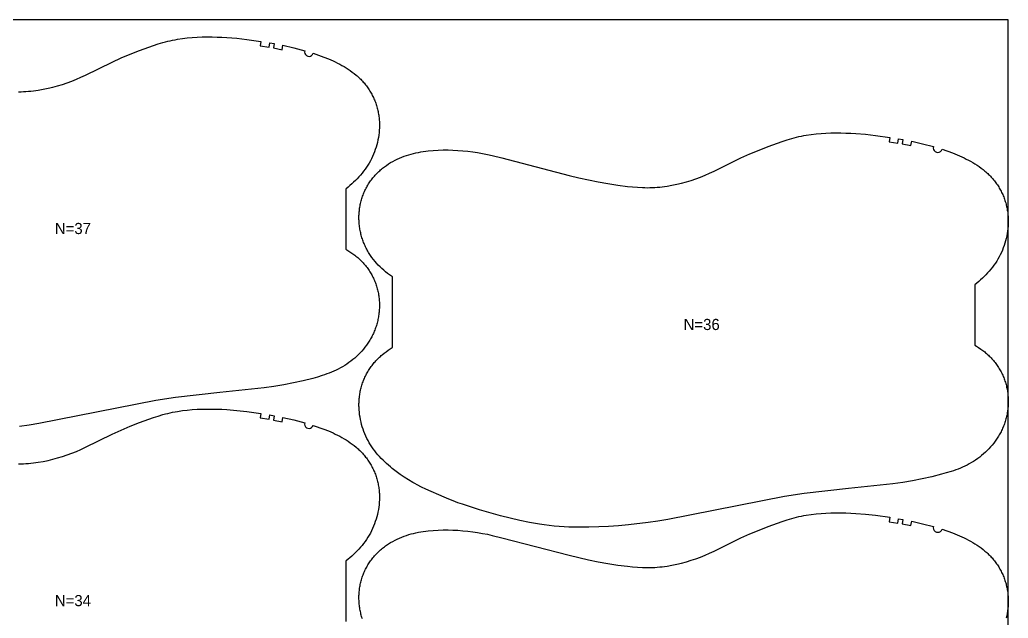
# Model space of a CAD drawing. Header units: inches. Extents: x 0 to 1977, y -12 to 1051.
# Drawn here: x 1534.9 to 1977.1, y 783 to 1050.7 of the extents above; entities that cross this region are included whole.
import ezdxf

# ---------------------------------------------------------------- set-up
doc = ezdxf.new("R2010")
doc.units = ezdxf.units.IN

msp = doc.modelspace()

# ---------------------------------------------------------------- linework, layer by layer
at = {"layer": '1'}
for points in [[(0, -11.91), (1977.0647, -11.91), (1977.0647, 1050.7065), (0, 1050.7065), (0, -11.91)], [(1947.442, 992.8004), (1952.2027, 991.1237), (1954.2597, 990.2936), (1956.2891, 989.3983), (1957.2921, 988.9246), (1958.2865, 988.4327), (1959.2718, 987.9219), (1960.2474, 987.3915), (1961.2124, 986.8409), (1962.165, 986.2687), (1963.103, 985.6736), (1964.0243, 985.0542), (1964.9267, 984.4091), (1965.808, 983.737), (1966.6662, 983.0365), (1967.0859, 982.6752), (1967.499, 982.3062), (1967.9052, 981.9296), (1968.3044, 981.5452), (1968.6964, 981.1534), (1969.0812, 980.7543), (1969.4585, 980.3479), (1969.8281, 979.9345), (1970.1901, 979.5143), (1970.5441, 979.0872), (1970.8902, 978.6536), (1971.228, 978.2135), (1971.5576, 977.7671), (1971.8787, 977.3146), (1972.1911, 976.8561), (1972.4949, 976.3917), (1972.7897, 975.9216), (1973.0755, 975.4459), (1973.3522, 974.9649), (1973.6195, 974.4786), (1973.8776, 973.9873), (1974.1261, 973.4911), (1974.3651, 972.9903), (1974.5945, 972.4851), (1974.8142, 971.9756), (1975.024, 971.462), (1975.2239, 970.9445), (1975.4138, 970.4233), (1975.5936, 969.8986), (1975.7633, 969.3706), (1975.9226, 968.8395), (1976.0716, 968.3054), (1976.2101, 967.7686), (1976.3381, 967.2292), (1976.4554, 966.6875), (1976.5622, 966.1436), (1976.6585, 965.5977), (1976.7443, 965.0501), (1976.8198, 964.5008), (1976.885, 963.9502), (1976.9401, 963.3984), (1976.9849, 962.8456), (1977.0198, 962.292), (1977.0446, 961.7377), (1977.0596, 961.1831), (1977.0647, 960.6283), (1977.06, 960.0734), (1977.0457, 959.5187), (1976.9882, 958.4107), (1976.8929, 957.3056), (1976.7603, 956.2045), (1976.5912, 955.1084), (1976.386, 954.0184), (1976.1455, 952.9354), (1975.8703, 951.8603), (1975.561, 950.7943), (1975.2181, 949.7381), (1974.8424, 948.693), (1974.4339, 947.6602), (1973.9928, 946.6412), (1973.519, 945.6374), (1973.0129, 944.6501), (1972.4743, 943.6808), (1971.9035, 942.7309), (1971.3006, 941.8018), (1970.6659, 940.8945), (1970.0012, 940.0088), (1969.3086, 939.1441), (1968.5903, 938.2996), (1967.8483, 937.4747), (1967.0848, 936.6688), (1966.3018, 935.8813), (1965.5014, 935.1115), (1964.6856, 934.3588), (1963.8552, 933.6226), (1963.0111, 932.9026), (1962.1539, 932.1982), (1962.0647, 932.1287), (1962.0647, 905.1191), (1962.8841, 904.6476), (1963.8269, 904.0619), (1964.7488, 903.4442), (1965.2014, 903.1234), (1965.6482, 902.7947), (1966.089, 902.458), (1966.5236, 902.1134), (1966.9518, 901.7609), (1967.3733, 901.4005), (1967.788, 901.0323), (1968.1956, 900.6563), (1968.596, 900.2725), (1968.989, 899.881), (1969.3744, 899.482), (1969.7521, 899.0756), (1970.1219, 898.6619), (1970.4836, 898.2413), (1970.837, 897.8136), (1971.182, 897.3792), (1971.5184, 896.9382), (1971.846, 896.4906), (1972.1647, 896.0367), (1972.4743, 895.5766), (1972.7746, 895.1105), (1973.0654, 894.6384), (1973.3467, 894.1606), (1973.6182, 893.6772), (1973.8797, 893.1883), (1974.1312, 892.6941), (1974.3727, 892.195), (1974.6041, 891.691), (1974.8253, 891.1825), (1975.0364, 890.6696), (1975.2372, 890.1526), (1975.4278, 889.6316), (1975.6081, 889.107), (1975.778, 888.5789), (1975.9375, 888.0475), (1976.0865, 887.5131), (1976.2251, 886.9759), (1976.3531, 886.4361), (1976.4705, 885.894), (1976.5773, 885.3497), (1976.6735, 884.8035), (1976.759, 884.2556), (1976.8339, 883.7061), (1976.8982, 883.1553), (1976.9521, 882.6034), (1976.9954, 882.0505), (1977.0283, 881.4968), (1977.0508, 880.9426), (1977.0629, 880.388), (1977.0647, 879.8332), (1977.0561, 879.2785), (1977.0374, 878.7239), (1977.0084, 878.1698), (1976.9692, 877.6162), (1976.9198, 877.0635), (1976.8604, 876.5117), (1976.7909, 875.9611), (1976.7113, 875.4119), (1976.6217, 874.8642), (1976.5221, 874.3183), (1976.4126, 873.7744), (1976.2931, 873.2326), (1976.1636, 872.6931), (1976.0243, 872.1562), (1975.8751, 871.622), (1975.7161, 871.0907), (1975.5472, 870.5625), (1975.3686, 870.0376), (1975.1801, 869.5162), (1974.982, 868.9985), (1974.7741, 868.4847), (1974.5565, 867.975), (1974.3293, 867.4695), (1974.0925, 866.9684), (1973.8465, 866.4718), (1973.5913, 865.9797), (1973.3271, 865.4923), (1973.0541, 865.0096), (1972.7725, 864.5319), (1972.4825, 864.059), (1971.8777, 863.1287), (1971.2411, 862.2194), (1970.5742, 861.3319), (1969.8784, 860.467), (1969.1548, 859.6255), (1968.4046, 858.808), (1967.6287, 858.0151), (1966.828, 857.2473), (1966.0035, 856.5053), (1965.156, 855.7896), (1964.2865, 855.1007), (1963.396, 854.4394), (1962.4854, 853.806), (1961.5559, 853.2006), (1960.6086, 852.6232), (1959.6447, 852.0736), (1958.6654, 851.5518), (1957.6719, 851.0577), (1956.6653, 850.5913), (1955.6469, 850.1525), (1954.6177, 849.7407), (1953.579, 849.3539), (1952.532, 848.9894), (1951.4777, 848.6446), (1949.3523, 848.0037), (1947.2121, 847.4102), (1942.9118, 846.3114), (1938.5862, 845.3265), (1934.2331, 844.4641), (1929.8555, 843.7363), (1925.4583, 843.1444), (1905.5985, 841.0584), (1885.7509, 838.8593), (1876.989, 837.4478), (1824.7384, 827.1764), (1820.3562, 826.4787), (1815.9614, 825.861), (1807.1474, 824.8224), (1802.727, 824.4321), (1798.2996, 824.1313), (1793.8675, 823.9145), (1789.4317, 823.7829), (1784.9937, 823.745), (1780.5573, 823.834), (1778.3411, 823.9377), (1776.1274, 824.0841), (1773.917, 824.2742), (1771.711, 824.5092), (1769.5102, 824.7895), (1767.315, 825.1123), (1762.9424, 825.8709), (1758.5944, 826.7576), (1754.2694, 827.7508), (1749.9659, 828.8337), (1745.6859, 830.0047), (1740.5752, 831.5246), (1732.9798, 833.9798), (1730.8874, 834.7171), (1728.8106, 835.4949), (1726.7521, 836.3188), (1724.708, 837.1796), (1716.5882, 840.7733), (1714.5831, 841.7222), (1712.605, 842.7234), (1711.6289, 843.2487), (1710.662, 843.7911), (1708.7559, 844.9249), (1706.8868, 846.1203), (1705.0549, 847.373), (1703.2612, 848.6801), (1701.5107, 850.0439), (1700.6536, 850.7482), (1699.8094, 851.4683), (1698.9791, 852.2044), (1698.1632, 852.9571), (1697.3629, 853.7269), (1696.5799, 854.5144), (1695.8163, 855.3203), (1695.0744, 856.1452), (1694.356, 856.9897), (1693.6635, 857.8545), (1692.9988, 858.7402), (1692.3641, 859.6474), (1691.7611, 860.5765), (1691.1903, 861.5264), (1690.6518, 862.4957), (1690.1456, 863.483), (1689.6719, 864.4869), (1689.2308, 865.5059), (1688.8223, 866.5386), (1688.4465, 867.5838), (1688.1037, 868.6399), (1687.7944, 869.706), (1687.5191, 870.781), (1687.2786, 871.8641), (1687.0735, 872.9541), (1686.9043, 874.0501), (1686.7718, 875.1512), (1686.6765, 876.2563), (1686.619, 877.3643), (1686.6047, 877.919), (1686.6, 878.4739), (1686.6051, 879.0287), (1686.62, 879.5834), (1686.6449, 880.1376), (1686.6797, 880.6912), (1686.7246, 881.244), (1686.7796, 881.7958), (1686.8449, 882.3465), (1686.9204, 882.8957), (1687.0062, 883.4433), (1687.1025, 883.9892), (1687.2092, 884.5331), (1687.3266, 885.0749), (1687.4546, 885.6142), (1687.5931, 886.151), (1687.7421, 886.6851), (1687.9014, 887.2162), (1688.071, 887.7442), (1688.2509, 888.2689), (1688.4408, 888.7901), (1688.6407, 889.3076), (1688.8505, 889.8212), (1689.0702, 890.3307), (1689.2995, 890.836), (1689.5385, 891.3368), (1689.7871, 891.8329), (1690.0451, 892.3242), (1690.3125, 892.8105), (1690.5891, 893.2916), (1690.8749, 893.7672), (1691.1698, 894.2373), (1691.4735, 894.7017), (1691.786, 895.1602), (1692.1071, 895.6128), (1692.4366, 896.0592), (1692.7745, 896.4992), (1693.1205, 896.9329), (1693.4746, 897.3599), (1693.8365, 897.7802), (1694.2062, 898.1936), (1694.5835, 898.5999), (1694.9682, 898.9991), (1695.3603, 899.3909), (1695.7595, 899.7752), (1696.1657, 900.1519), (1696.5788, 900.5208), (1696.9985, 900.8822), (1697.8566, 901.5827), (1698.738, 902.2548), (1699.6403, 902.8998), (1700.5616, 903.5192), (1701.4996, 904.1143), (1701.6, 904.1746), (1701.6, 935.6863), (1701.1792, 935.9604), (1700.2686, 936.5938), (1699.3781, 937.2551), (1698.5087, 937.9439), (1697.6612, 938.6596), (1696.8366, 939.4017), (1696.036, 940.1695), (1695.26, 940.9624), (1694.5098, 941.7799), (1693.7863, 942.6214), (1693.0904, 943.4863), (1692.4235, 944.3737), (1691.787, 945.2831), (1691.1822, 946.2134), (1690.8921, 946.6862), (1690.6105, 947.164), (1690.3375, 947.6466), (1690.0734, 948.1341), (1689.8182, 948.6261), (1689.5721, 949.1228), (1689.3354, 949.6239), (1689.1082, 950.1294), (1688.8906, 950.6391), (1688.6827, 951.1529), (1688.4845, 951.6706), (1688.2961, 952.192), (1688.1174, 952.7169), (1687.9486, 953.245), (1687.7895, 953.7763), (1687.6404, 954.3106), (1687.501, 954.8475), (1687.3716, 955.387), (1687.2521, 955.9288), (1687.1425, 956.4727), (1687.043, 957.0186), (1686.9534, 957.5663), (1686.8738, 958.1155), (1686.8043, 958.6661), (1686.7448, 959.2179), (1686.6955, 959.7706), (1686.6563, 960.3242), (1686.6273, 960.8783), (1686.6085, 961.4328), (1686.6, 961.9876), (1686.6018, 962.5424), (1686.6139, 963.0969), (1686.6364, 963.6512), (1686.6693, 964.2048), (1686.7126, 964.7577), (1686.7664, 965.3097), (1686.8308, 965.8605), (1686.9057, 966.4099), (1686.9912, 966.9579), (1687.0874, 967.5041), (1687.1942, 968.0484), (1687.3116, 968.5905), (1687.4396, 969.1303), (1687.5782, 969.6675), (1687.7272, 970.2019), (1687.8867, 970.7332), (1688.0566, 971.2613), (1688.2369, 971.786), (1688.4274, 972.3069), (1688.6283, 972.824), (1688.8394, 973.3369), (1689.0606, 973.8454), (1689.292, 974.3494), (1689.5335, 974.8485), (1689.785, 975.3426), (1690.0465, 975.8315), (1690.318, 976.315), (1690.5992, 976.7928), (1690.8901, 977.2648), (1691.1904, 977.731), (1691.5, 978.1911), (1691.8187, 978.645), (1692.1463, 979.0925), (1692.4827, 979.5336), (1692.8277, 979.968), (1693.1811, 980.3956), (1693.5428, 980.8163), (1693.9125, 981.2299), (1694.2902, 981.6363), (1694.6756, 982.0353), (1695.0687, 982.4268), (1695.4691, 982.8107), (1695.8767, 983.1867), (1696.2914, 983.5549), (1696.7129, 983.9153), (1697.1411, 984.2678), (1697.5756, 984.6124), (1698.0164, 984.949), (1698.4632, 985.2778), (1698.9159, 985.5986), (1699.8378, 986.2163), (1700.7805, 986.802), (1701.7425, 987.3555), (1702.722, 987.8767), (1703.7176, 988.3655), (1704.728, 988.8224), (1705.7519, 989.248), (1706.7883, 989.6428), (1707.8358, 990.0075), (1708.8932, 990.3426), (1709.9595, 990.6487), (1711.0333, 990.9264), (1712.1136, 991.1764), (1713.1997, 991.3999), (1714.2907, 991.5983), (1715.3862, 991.773), (1716.4853, 991.9253), (1717.5875, 992.0565), (1719.7982, 992.2614), (1722.0135, 992.3968), (1724.2312, 992.4658), (1726.4496, 992.4698), (1728.667, 992.41), (1730.8819, 992.2885), (1733.0932, 992.1095), (1735.3002, 991.8777), (1737.502, 991.5981), (1739.6977, 991.2744), (1741.8862, 990.9067), (1744.0664, 990.494), (1746.237, 990.0355), (1750.55, 988.9949), (1780.596, 981.1049), (1784.9136, 980.079), (1789.2485, 979.1293), (1793.6006, 978.2616), (1797.9676, 977.4737), (1802.3484, 976.7695), (1806.7472, 976.184), (1808.9548, 975.9503), (1811.1668, 975.7691), (1813.382, 975.6527), (1814.4904, 975.6225), (1815.5992, 975.6131), (1816.708, 975.6257), (1817.8165, 975.6601), (1818.9243, 975.7161), (1820.031, 975.7934), (1821.1362, 975.8915), (1822.2394, 976.0102), (1823.3402, 976.1491), (1824.4383, 976.3078), (1826.6247, 976.6833), (1828.7972, 977.1324), (1830.9547, 977.6506), (1833.0962, 978.2334), (1835.2203, 978.8773), (1837.3247, 979.5822), (1839.4068, 980.3489), (1841.4639, 981.1783), (1843.495, 982.0687), (1845.5047, 983.0077), (1857.4462, 988.8954), (1861.4933, 990.7151), (1865.5892, 992.4235), (1869.7227, 994.036), (1875.989, 996.2858), (1878.0985, 996.9754), (1880.2232, 997.6124), (1881.2921, 997.9061), (1882.3661, 998.1808), (1883.4453, 998.4348), (1884.5294, 998.6683), (1885.6179, 998.8818), (1886.7103, 999.0759), (1888.9048, 999.4081), (1891.1089, 999.669), (1893.3191, 999.8636), (1895.5335, 999.9982), (1897.7508, 1000.0795), (1899.9696, 1000.1145), (1902.1886, 1000.1087), (1904.407, 1000.0631), (1906.6241, 999.9774), (1908.8391, 999.8516), (1913.2612, 999.485), (1917.6722, 998.9952), (1924.0664, 998.1207), (1923.7664, 996.1433), (1927.6772, 995.5121), (1928.0153, 997.4834), (1929.9847, 997.1346), (1929.6249, 995.1673), (1933.4997, 994.4085), (1933.91, 996.366), (1938.7729, 995.207), (1943.614, 993.9604), (1943.5335, 993.3431), (1943.6466, 992.731), (1943.9424, 992.1833), (1944.3924, 991.7531), (1944.9527, 991.482), (1945.5693, 991.3964), (1946.1824, 991.5045), (1946.7325, 991.7959), (1947.1664, 992.2422), (1947.442, 992.8004)]]:
    msp.add_lwpolyline(points, close=True, dxfattribs=at)
for points in [[(1534.2992, 1018.5361), (1535.408, 1018.5487), (1536.5165, 1018.5831), (1537.6243, 1018.6391), (1538.731, 1018.7164), (1539.8362, 1018.8145), (1540.9394, 1018.9332), (1542.0402, 1019.0721), (1543.1383, 1019.2308), (1545.3247, 1019.6063), (1547.4972, 1020.0554), (1549.6547, 1020.5736), (1551.7962, 1021.1564), (1553.9203, 1021.8003), (1556.0247, 1022.5052), (1558.1068, 1023.2719), (1560.1639, 1024.1013), (1562.195, 1024.9917), (1564.2047, 1025.9307), (1576.1462, 1031.8184), (1580.1933, 1033.6381), (1584.2892, 1035.3465), (1588.4227, 1036.959), (1594.689, 1039.2088), (1596.7985, 1039.8984), (1598.9232, 1040.5354), (1599.9921, 1040.8291), (1601.0661, 1041.1038), (1602.1453, 1041.3578), (1603.2294, 1041.5913), (1604.3179, 1041.8048), (1605.4103, 1041.9989), (1607.6048, 1042.3311), (1609.8089, 1042.592), (1612.0191, 1042.7866), (1614.2335, 1042.9212), (1616.4508, 1043.0025), (1618.6696, 1043.0375), (1620.8886, 1043.0317), (1623.107, 1042.9861), (1625.3241, 1042.9004), (1627.5391, 1042.7746), (1631.9612, 1042.408), (1636.3722, 1041.9182), (1642.7664, 1041.0437), (1642.4664, 1039.0663), (1646.3772, 1038.4351), (1646.7153, 1040.4064), (1648.6847, 1040.0576), (1648.3249, 1038.0903), (1652.1997, 1037.3315), (1652.61, 1039.289), (1657.4729, 1038.13), (1662.314, 1036.8834), (1662.2335, 1036.2661), (1662.3466, 1035.654), (1662.6424, 1035.1063), (1663.0924, 1034.6761), (1663.6527, 1034.405), (1664.2693, 1034.3194), (1664.8824, 1034.4275), (1665.4325, 1034.7189), (1665.8664, 1035.1652), (1666.142, 1035.7234), (1666.142, 1035.7234), (1670.9027, 1034.0467), (1672.9597, 1033.2166), (1674.9891, 1032.3213), (1675.9921, 1031.8476), (1676.9865, 1031.3557), (1677.9718, 1030.8449), (1678.9474, 1030.3145), (1679.9124, 1029.7639), (1680.865, 1029.1917), (1681.803, 1028.5966), (1682.7243, 1027.9772), (1683.6267, 1027.3321), (1684.508, 1026.66), (1685.3662, 1025.9595), (1685.7859, 1025.5982), (1686.199, 1025.2292), (1686.6052, 1024.8526), (1687.0044, 1024.4682), (1687.3964, 1024.0764), (1687.7812, 1023.6773), (1688.1585, 1023.2709), (1688.5281, 1022.8575), (1688.8901, 1022.4373), (1689.2441, 1022.0102), (1689.5902, 1021.5766), (1689.928, 1021.1365), (1690.2576, 1020.6901), (1690.5787, 1020.2376), (1690.8911, 1019.7791), (1691.1949, 1019.3147), (1691.4897, 1018.8446), (1691.7755, 1018.3689), (1692.0522, 1017.8879), (1692.3195, 1017.4016), (1692.5776, 1016.9103), (1692.8261, 1016.4141), (1693.0651, 1015.9133), (1693.2945, 1015.4081), (1693.5142, 1014.8986), (1693.724, 1014.385), (1693.9239, 1013.8675), (1694.1138, 1013.3463), (1694.2936, 1012.8216), (1694.4633, 1012.2936), (1694.6226, 1011.7625), (1694.7716, 1011.2284), (1694.9101, 1010.6916), (1695.0381, 1010.1522), (1695.1554, 1009.6105), (1695.2622, 1009.0666), (1695.3585, 1008.5207), (1695.4443, 1007.9731), (1695.5198, 1007.4238), (1695.585, 1006.8732), (1695.6401, 1006.3214), (1695.6849, 1005.7686), (1695.7198, 1005.215), (1695.7446, 1004.6607), (1695.7596, 1004.1061), (1695.7647, 1003.5513), (1695.76, 1002.9964), (1695.7457, 1002.4417), (1695.6882, 1001.3337), (1695.5929, 1000.2286), (1695.4603, 999.1275), (1695.2912, 998.0314), (1695.086, 996.9414), (1694.8455, 995.8584), (1694.5703, 994.7833), (1694.261, 993.7173), (1693.9181, 992.6611), (1693.5424, 991.616), (1693.1339, 990.5832), (1692.6928, 989.5642), (1692.219, 988.5604), (1691.7129, 987.5731), (1691.1743, 986.6038), (1690.6035, 985.6539), (1690.0006, 984.7248), (1689.3659, 983.8175), (1688.7012, 982.9318), (1688.0086, 982.0671), (1687.2903, 981.2226), (1686.5483, 980.3977), (1685.7848, 979.5918), (1685.0018, 978.8043), (1684.2014, 978.0345), (1683.3856, 977.2818), (1682.5552, 976.5456), (1681.7111, 975.8256), (1680.8539, 975.1212), (1680.7647, 975.0517), (1680.7647, 948.0421), (1681.5841, 947.5706), (1682.5269, 946.9849), (1683.4488, 946.3672), (1683.9014, 946.0464), (1684.3482, 945.7177), (1684.789, 945.381), (1685.2236, 945.0364), (1685.6518, 944.6839), (1686.0733, 944.3235), (1686.488, 943.9553), (1686.8956, 943.5793), (1687.296, 943.1955), (1687.689, 942.804), (1688.0744, 942.405), (1688.4521, 941.9986), (1688.8219, 941.5849), (1689.1836, 941.1643), (1689.537, 940.7366), (1689.882, 940.3022), (1690.2184, 939.8612), (1690.546, 939.4136), (1690.8647, 938.9597), (1691.1743, 938.4996), (1691.4746, 938.0335), (1691.7654, 937.5614), (1692.0467, 937.0836), (1692.3182, 936.6002), (1692.5797, 936.1113), (1692.8312, 935.6171), (1693.0727, 935.118), (1693.3041, 934.614), (1693.5253, 934.1055), (1693.7364, 933.5926), (1693.9372, 933.0756), (1694.1278, 932.5546), (1694.3081, 932.03), (1694.478, 931.5019), (1694.6375, 930.9705), (1694.7865, 930.4361), (1694.9251, 929.8989), (1695.0531, 929.3591), (1695.1705, 928.817), (1695.2773, 928.2727), (1695.3735, 927.7265), (1695.459, 927.1786), (1695.5339, 926.6291), (1695.5982, 926.0783), (1695.6521, 925.5264), (1695.6954, 924.9735), (1695.7283, 924.4198), (1695.7508, 923.8656), (1695.7629, 923.311), (1695.7647, 922.7562), (1695.7561, 922.2015), (1695.7374, 921.6469), (1695.7084, 921.0928), (1695.6692, 920.5392), (1695.6198, 919.9865), (1695.5604, 919.4347), (1695.4909, 918.8841), (1695.4113, 918.3349), (1695.3217, 917.7872), (1695.2221, 917.2413), (1695.1126, 916.6974), (1694.9931, 916.1556), (1694.8636, 915.6161), (1694.7243, 915.0792), (1694.5751, 914.545), (1694.4161, 914.0137), (1694.2472, 913.4855), (1694.0686, 912.9606), (1693.8801, 912.4392), (1693.682, 911.9215), (1693.4741, 911.4077), (1693.2565, 910.898), (1693.0293, 910.3925), (1692.7925, 909.8914), (1692.5465, 909.3948), (1692.2913, 908.9027), (1692.0271, 908.4153), (1691.7541, 907.9326), (1691.4725, 907.4549), (1691.1825, 906.982), (1690.5777, 906.0517), (1689.9411, 905.1424), (1689.2742, 904.2549), (1688.5784, 903.39), (1687.8548, 902.5485), (1687.1046, 901.731), (1686.3287, 900.9381), (1685.528, 900.1703), (1684.7035, 899.4283), (1683.856, 898.7126), (1682.9865, 898.0237), (1682.096, 897.3624), (1681.1854, 896.729), (1680.2559, 896.1236), (1679.3086, 895.5462), (1678.3447, 894.9966), (1677.3654, 894.4748), (1676.3719, 893.9807), (1675.3653, 893.5143), (1674.3469, 893.0755), (1673.3177, 892.6637), (1672.279, 892.2769), (1671.232, 891.9124), (1670.1777, 891.5676), (1668.0523, 890.9267), (1665.9121, 890.3332), (1661.6118, 889.2344), (1657.2862, 888.2495), (1652.9331, 887.3871), (1648.5555, 886.6593), (1644.1583, 886.0674), (1624.2985, 883.9814), (1604.4509, 881.7823), (1595.689, 880.3708), (1543.4384, 870.0994), (1539.0562, 869.4017), (1534.6614, 868.784)], [(1534.2992, 852.1051), (1535.408, 852.1177), (1536.5165, 852.1521), (1537.6243, 852.2081), (1538.731, 852.2854), (1539.8362, 852.3835), (1540.9394, 852.5022), (1542.0402, 852.6411), (1543.1383, 852.7998), (1545.3247, 853.1753), (1547.4972, 853.6244), (1549.6547, 854.1426), (1551.7962, 854.7254), (1553.9203, 855.3693), (1556.0247, 856.0742), (1558.1068, 856.8409), (1560.1639, 857.6703), (1562.195, 858.5607), (1564.2047, 859.4997), (1576.1462, 865.3874), (1580.1933, 867.2071), (1584.2892, 868.9155), (1588.4227, 870.528), (1594.689, 872.7778), (1596.7985, 873.4674), (1598.9232, 874.1044), (1599.9921, 874.3981), (1601.0661, 874.6728), (1602.1453, 874.9268), (1603.2294, 875.1603), (1604.3179, 875.3738), (1605.4103, 875.5679), (1607.6048, 875.9001), (1609.8089, 876.161), (1612.0191, 876.3556), (1614.2335, 876.4902), (1616.4508, 876.5715), (1618.6696, 876.6065), (1620.8886, 876.6007), (1623.107, 876.5551), (1625.3241, 876.4694), (1627.5391, 876.3436), (1631.9612, 875.977), (1636.3722, 875.4872), (1642.7664, 874.6127), (1642.4664, 872.6353), (1646.3772, 872.0041), (1646.7153, 873.9754), (1648.6847, 873.6266), (1648.3249, 871.6593), (1652.1997, 870.9005), (1652.61, 872.858), (1657.4729, 871.699), (1662.314, 870.4524), (1662.2335, 869.8351), (1662.3466, 869.223), (1662.6424, 868.6753), (1663.0924, 868.2451), (1663.6527, 867.974), (1664.2693, 867.8884), (1664.8824, 867.9965), (1665.4325, 868.2879), (1665.8664, 868.7342), (1666.142, 869.2924), (1666.142, 869.2924), (1670.9027, 867.6157), (1672.9597, 866.7856), (1674.9891, 865.8903), (1675.9921, 865.4166), (1676.9865, 864.9247), (1677.9718, 864.4139), (1678.9474, 863.8835), (1679.9124, 863.3329), (1680.865, 862.7607), (1681.803, 862.1656), (1682.7243, 861.5462), (1683.6267, 860.9011), (1684.508, 860.229), (1685.3662, 859.5285), (1685.7859, 859.1672), (1686.199, 858.7982), (1686.6052, 858.4216), (1687.0044, 858.0372), (1687.3964, 857.6454), (1687.7812, 857.2463), (1688.1585, 856.8399), (1688.5281, 856.4265), (1688.8901, 856.0063), (1689.2441, 855.5792), (1689.5902, 855.1456), (1689.928, 854.7055), (1690.2576, 854.2591), (1690.5787, 853.8066), (1690.8911, 853.3481), (1691.1949, 852.8837), (1691.4897, 852.4136), (1691.7755, 851.9379), (1692.0522, 851.4569), (1692.3195, 850.9706), (1692.5776, 850.4793), (1692.8261, 849.9831), (1693.0651, 849.4823), (1693.2945, 848.9771), (1693.5142, 848.4676), (1693.724, 847.954), (1693.9239, 847.4365), (1694.1138, 846.9153), (1694.2936, 846.3906), (1694.4633, 845.8626), (1694.6226, 845.3315), (1694.7716, 844.7974), (1694.9101, 844.2606), (1695.0381, 843.7212), (1695.1554, 843.1795), (1695.2622, 842.6356), (1695.3585, 842.0897), (1695.4443, 841.5421), (1695.5198, 840.9928), (1695.585, 840.4422), (1695.6401, 839.8904), (1695.6849, 839.3376), (1695.7198, 838.784), (1695.7446, 838.2297), (1695.7596, 837.6751), (1695.7647, 837.1203), (1695.76, 836.5654), (1695.7457, 836.0107), (1695.6882, 834.9027), (1695.5929, 833.7976), (1695.4603, 832.6965), (1695.2912, 831.6004), (1695.086, 830.5104), (1694.8455, 829.4274), (1694.5703, 828.3523), (1694.261, 827.2863), (1693.9181, 826.2301), (1693.5424, 825.185), (1693.1339, 824.1522), (1692.6928, 823.1332), (1692.219, 822.1294), (1691.7129, 821.1421), (1691.1743, 820.1728), (1690.6035, 819.2229), (1690.0006, 818.2938), (1689.3659, 817.3865), (1688.7012, 816.5008), (1688.0086, 815.6361), (1687.2903, 814.7916), (1686.5483, 813.9667), (1685.7848, 813.1608), (1685.0018, 812.3733), (1684.2014, 811.6035), (1683.3856, 810.8508), (1682.5552, 810.1146), (1681.7111, 809.3946), (1680.8539, 808.6902), (1680.7647, 808.6207), (1680.7647, 781.6111)], [(1688.1174, 782.7859), (1687.9486, 783.314), (1687.7895, 783.8453), (1687.6404, 784.3796), (1687.501, 784.9165), (1687.3716, 785.456), (1687.2521, 785.9978), (1687.1425, 786.5417), (1687.043, 787.0876), (1686.9534, 787.6353), (1686.8738, 788.1845), (1686.8043, 788.7351), (1686.7448, 789.2869), (1686.6955, 789.8396), (1686.6563, 790.3932), (1686.6273, 790.9473), (1686.6085, 791.5018), (1686.6, 792.0566), (1686.6018, 792.6114), (1686.6139, 793.1659), (1686.6364, 793.7202), (1686.6693, 794.2738), (1686.7126, 794.8267), (1686.7664, 795.3787), (1686.8308, 795.9295), (1686.9057, 796.4789), (1686.9912, 797.0269), (1687.0874, 797.5731), (1687.1942, 798.1174), (1687.3116, 798.6595), (1687.4396, 799.1993), (1687.5782, 799.7365), (1687.7272, 800.2709), (1687.8867, 800.8022), (1688.0566, 801.3303), (1688.2369, 801.855), (1688.4274, 802.3759), (1688.6283, 802.893), (1688.8394, 803.4059), (1689.0606, 803.9144), (1689.292, 804.4184), (1689.5335, 804.9175), (1689.785, 805.4116), (1690.0465, 805.9005), (1690.318, 806.384), (1690.5992, 806.8618), (1690.8901, 807.3338), (1691.1904, 807.8), (1691.5, 808.2601), (1691.8187, 808.714), (1692.1463, 809.1615), (1692.4827, 809.6026), (1692.8277, 810.037), (1693.1811, 810.4646), (1693.5428, 810.8853), (1693.9125, 811.2989), (1694.2902, 811.7053), (1694.6756, 812.1043), (1695.0687, 812.4958), (1695.4691, 812.8797), (1695.8767, 813.2557), (1696.2914, 813.6239), (1696.7129, 813.9843), (1697.1411, 814.3368), (1697.5756, 814.6814), (1698.0164, 815.018), (1698.4632, 815.3468), (1698.9159, 815.6676), (1699.8378, 816.2853), (1700.7805, 816.871), (1701.7425, 817.4245), (1702.722, 817.9457), (1703.7176, 818.4345), (1704.728, 818.8914), (1705.7519, 819.317), (1706.7883, 819.7118), (1707.8358, 820.0765), (1708.8932, 820.4116), (1709.9595, 820.7177), (1711.0333, 820.9954), (1712.1136, 821.2454), (1713.1997, 821.4689), (1714.2907, 821.6673), (1715.3862, 821.842), (1716.4853, 821.9943), (1717.5875, 822.1255), (1719.7982, 822.3304), (1722.0135, 822.4658), (1724.2312, 822.5348), (1726.4496, 822.5388), (1728.667, 822.479), (1730.8819, 822.3575), (1733.0932, 822.1785), (1735.3002, 821.9467), (1737.502, 821.6671), (1739.6977, 821.3434), (1741.8862, 820.9757), (1744.0664, 820.563), (1746.237, 820.1045), (1750.55, 819.0639), (1780.596, 811.1739), (1784.9136, 810.148), (1789.2485, 809.1983), (1793.6006, 808.3306), (1797.9676, 807.5427), (1802.3484, 806.8385), (1806.7472, 806.253), (1808.9548, 806.0193), (1811.1668, 805.8381), (1813.382, 805.7217), (1814.4904, 805.6915), (1815.5992, 805.6821), (1816.708, 805.6947), (1817.8165, 805.7291), (1818.9243, 805.7851), (1820.031, 805.8624), (1821.1362, 805.9605), (1822.2394, 806.0792), (1823.3402, 806.2181), (1824.4383, 806.3768), (1826.6247, 806.7523), (1828.7972, 807.2014), (1830.9547, 807.7196), (1833.0962, 808.3024), (1835.2203, 808.9463), (1837.3247, 809.6512), (1839.4068, 810.4179), (1841.4639, 811.2473), (1843.495, 812.1377), (1845.5047, 813.0767), (1857.4462, 818.9644), (1861.4933, 820.7841), (1865.5892, 822.4925), (1869.7227, 824.105), (1875.989, 826.3548), (1878.0985, 827.0444), (1880.2232, 827.6814), (1881.2921, 827.9751), (1882.3661, 828.2498), (1883.4453, 828.5038), (1884.5294, 828.7373), (1885.6179, 828.9508), (1886.7103, 829.1449), (1888.9048, 829.4771), (1891.1089, 829.738), (1893.3191, 829.9326), (1895.5335, 830.0672), (1897.7508, 830.1485), (1899.9696, 830.1835), (1902.1886, 830.1777), (1904.407, 830.1321), (1906.6241, 830.0464), (1908.8391, 829.9206), (1913.2612, 829.554), (1917.6722, 829.0642), (1924.0664, 828.1897), (1923.7664, 826.2123), (1927.6772, 825.5811), (1928.0153, 827.5524), (1929.9847, 827.2036), (1929.6249, 825.2363), (1933.4997, 824.4775), (1933.91, 826.435), (1938.7729, 825.276), (1943.614, 824.0294), (1943.5335, 823.4121), (1943.6466, 822.8), (1943.9424, 822.2523), (1944.3924, 821.8221), (1944.9527, 821.551), (1945.5693, 821.4654), (1946.1824, 821.5735), (1946.7325, 821.8649), (1947.1664, 822.3112), (1947.442, 822.8694), (1947.442, 822.8694), (1952.2027, 821.1927), (1954.2597, 820.3626), (1956.2891, 819.4673), (1957.2921, 818.9936), (1958.2865, 818.5017), (1959.2718, 817.9909), (1960.2474, 817.4605), (1961.2124, 816.9099), (1962.165, 816.3377), (1963.103, 815.7426), (1964.0243, 815.1232), (1964.9267, 814.4781), (1965.808, 813.806), (1966.6662, 813.1055), (1967.0859, 812.7442), (1967.499, 812.3752), (1967.9052, 811.9986), (1968.3044, 811.6142), (1968.6964, 811.2224), (1969.0812, 810.8233), (1969.4585, 810.4169), (1969.8281, 810.0035), (1970.1901, 809.5833), (1970.5441, 809.1562), (1970.8902, 808.7226), (1971.228, 808.2825), (1971.5576, 807.8361), (1971.8787, 807.3836), (1972.1911, 806.9251), (1972.4949, 806.4607), (1972.7897, 805.9906), (1973.0755, 805.5149), (1973.3522, 805.0339), (1973.6195, 804.5476), (1973.8776, 804.0563), (1974.1261, 803.5601), (1974.3651, 803.0593), (1974.5945, 802.5541), (1974.8142, 802.0446), (1975.024, 801.531), (1975.2239, 801.0135), (1975.4138, 800.4923), (1975.5936, 799.9676), (1975.7633, 799.4396), (1975.9226, 798.9085), (1976.0716, 798.3744), (1976.2101, 797.8376), (1976.3381, 797.2982), (1976.4554, 796.7565), (1976.5622, 796.2126), (1976.6585, 795.6667), (1976.7443, 795.1191), (1976.8198, 794.5698), (1976.885, 794.0192), (1976.9401, 793.4674), (1976.9849, 792.9146), (1977.0198, 792.361), (1977.0446, 791.8067), (1977.0596, 791.2521), (1977.0647, 790.6973), (1977.06, 790.1424), (1977.0457, 789.5877), (1976.9882, 788.4797), (1976.8929, 787.3746), (1976.7603, 786.2735), (1976.5912, 785.1774), (1976.386, 784.0874), (1976.1455, 783.0044)]]:
    msp.add_lwpolyline(points, dxfattribs=at)

# ---------------------------------------------------------------- texts
for s, p in [('N=37', (1550.5323, 954.8527)), ('N=36', (1831.8323, 911.9297)), ('N=34', (1550.5323, 788.4217))]:
    msp.add_text(s, height=5, dxfattribs=at).set_placement(p)

doc.saveas('drawing.dxf')
